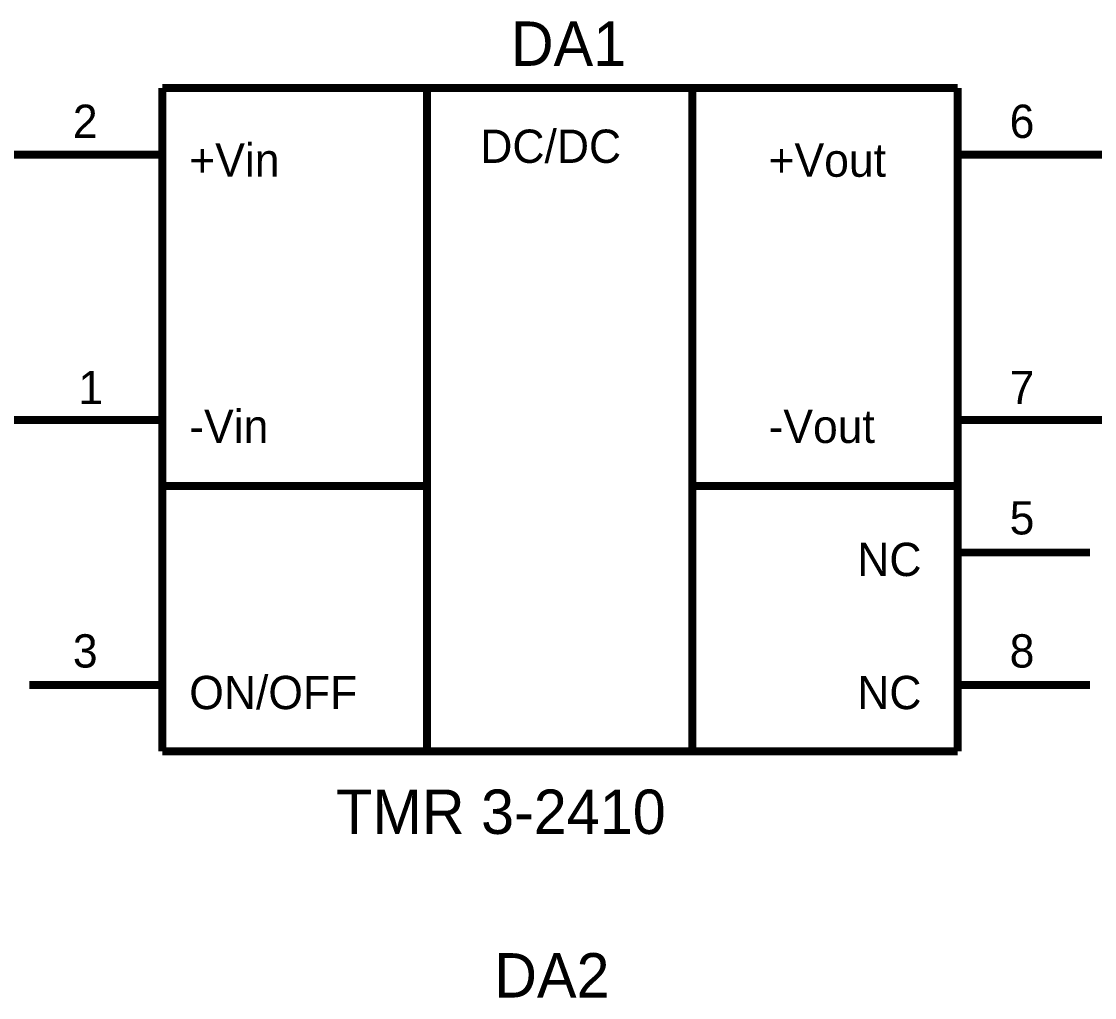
# Model space of a CAD drawing. Header units: inches. Extents: x 0 to 841, y 0 to 594.
# Drawn here: x 694.71 to 735.18, y 270.71 to 307.5 of the extents above; entities that cross this region are included whole.
import ezdxf

# ---------------------------------------------------------------- set-up
doc = ezdxf.new("R2010")
doc.units = ezdxf.units.IN
doc.layers.add('Sheet', color=255, linetype='Continuous')

msp = doc.modelspace()

# ---------------------------------------------------------------- linework, layer by layer
at = {"layer": 'Sheet'}
for points in [[(700.023, 279.989, 0.3, 0.3, 0), (700.023, 304.996, 0.3, 0.3, 0)], [(730.022, 304.996, 0.3, 0.3, 0), (700.023, 304.996, 0.3, 0.3, 0)], [(710.005, 304.996, 0.3, 0.3, 0), (710.005, 279.989, 0.3, 0.3, 0)], [(720.013, 279.989, 0.3, 0.3, 0), (720.013, 304.996, 0.3, 0.3, 0)], [(730.022, 279.989, 0.3, 0.3, 0), (730.022, 304.996, 0.3, 0.3, 0)], [(695.006, 302.487, 0.3, 0.3, 0), (690.015, 302.487, 0.3, 0.3, 0), (675.016, 302.487, 0.3, 0.3, 0), (667.516, 302.487, 0.3, 0.3, 0)], [(700.023, 302.487, 0.3, 0.3, 0), (695.006, 302.487, 0.3, 0.3, 0)], [(730.022, 302.487, 0.3, 0.3, 0), (735.013, 302.487, 0.3, 0.3, 0)], [(760.02, 302.487, 0.3, 0.3, 0), (752.52, 302.487, 0.3, 0.3, 0), (740.004, 302.487, 0.3, 0.3, 0), (735.013, 302.487, 0.3, 0.3, 0)], [(695.006, 292.479, 0.3, 0.3, 0), (690.015, 292.479, 0.3, 0.3, 0), (675.016, 292.479, 0.3, 0.3, 0)], [(700.023, 292.479, 0.3, 0.3, 0), (695.006, 292.479, 0.3, 0.3, 0)], [(730.022, 292.479, 0.3, 0.3, 0), (735.013, 292.479, 0.3, 0.3, 0)], [(752.52, 292.479, 0.3, 0.3, 0), (740.004, 292.479, 0.3, 0.3, 0), (735.013, 292.479, 0.3, 0.3, 0)], [(710.005, 289.997, 0.3, 0.3, 0), (700.023, 289.997, 0.3, 0.3, 0)], [(730.022, 289.997, 0.3, 0.3, 0), (720.013, 289.997, 0.3, 0.3, 0)], [(730.022, 287.488, 0.3, 0.3, 0), (735.013, 287.488, 0.3, 0.3, 0)], [(700.023, 282.498, 0.3, 0.3, 0), (695.006, 282.498, 0.3, 0.3, 0)], [(730.022, 282.498, 0.3, 0.3, 0), (735.013, 282.498, 0.3, 0.3, 0)], [(730.022, 279.989, 0.3, 0.3, 0), (700.023, 279.989, 0.3, 0.3, 0)]]:
    msp.add_lwpolyline(points, format="xyseb", dxfattribs=at)

# ---------------------------------------------------------------- texts
for s, height, p in [('DA1', 1.6724, (713.167, 305.832)), ('2', 1.254, (696.652, 303.115)), ('6', 1.254, (731.981, 303.115)), ('DC/DC', 1.2543, (712.017, 302.174)), ('+Vin', 1.2543, (701.042, 301.651)), ('+Vout', 1.2543, (722.888, 301.651)), ('1', 1.254, (696.861, 293.08)), ('7', 1.254, (731.981, 293.08)), ('-Vin', 1.2543, (701.042, 291.617)), ('-Vout', 1.2543, (722.888, 291.617)), ('5', 1.254, (731.981, 288.168)), ('NC', 1.2543, (726.233, 286.6)), ('3', 1.254, (696.652, 283.151)), ('8', 1.254, (731.981, 283.151)), ('ON/OFF', 1.2543, (701.042, 281.583)), ('NC', 1.2543, (726.233, 281.583)), ('TMR 3-2410', 1.6724, (706.582, 276.879)), ('DA2', 1.6724, (712.54, 270.713))]:
    msp.add_text(s, height=height, dxfattribs=at).set_placement(p)

doc.saveas('drawing.dxf')
